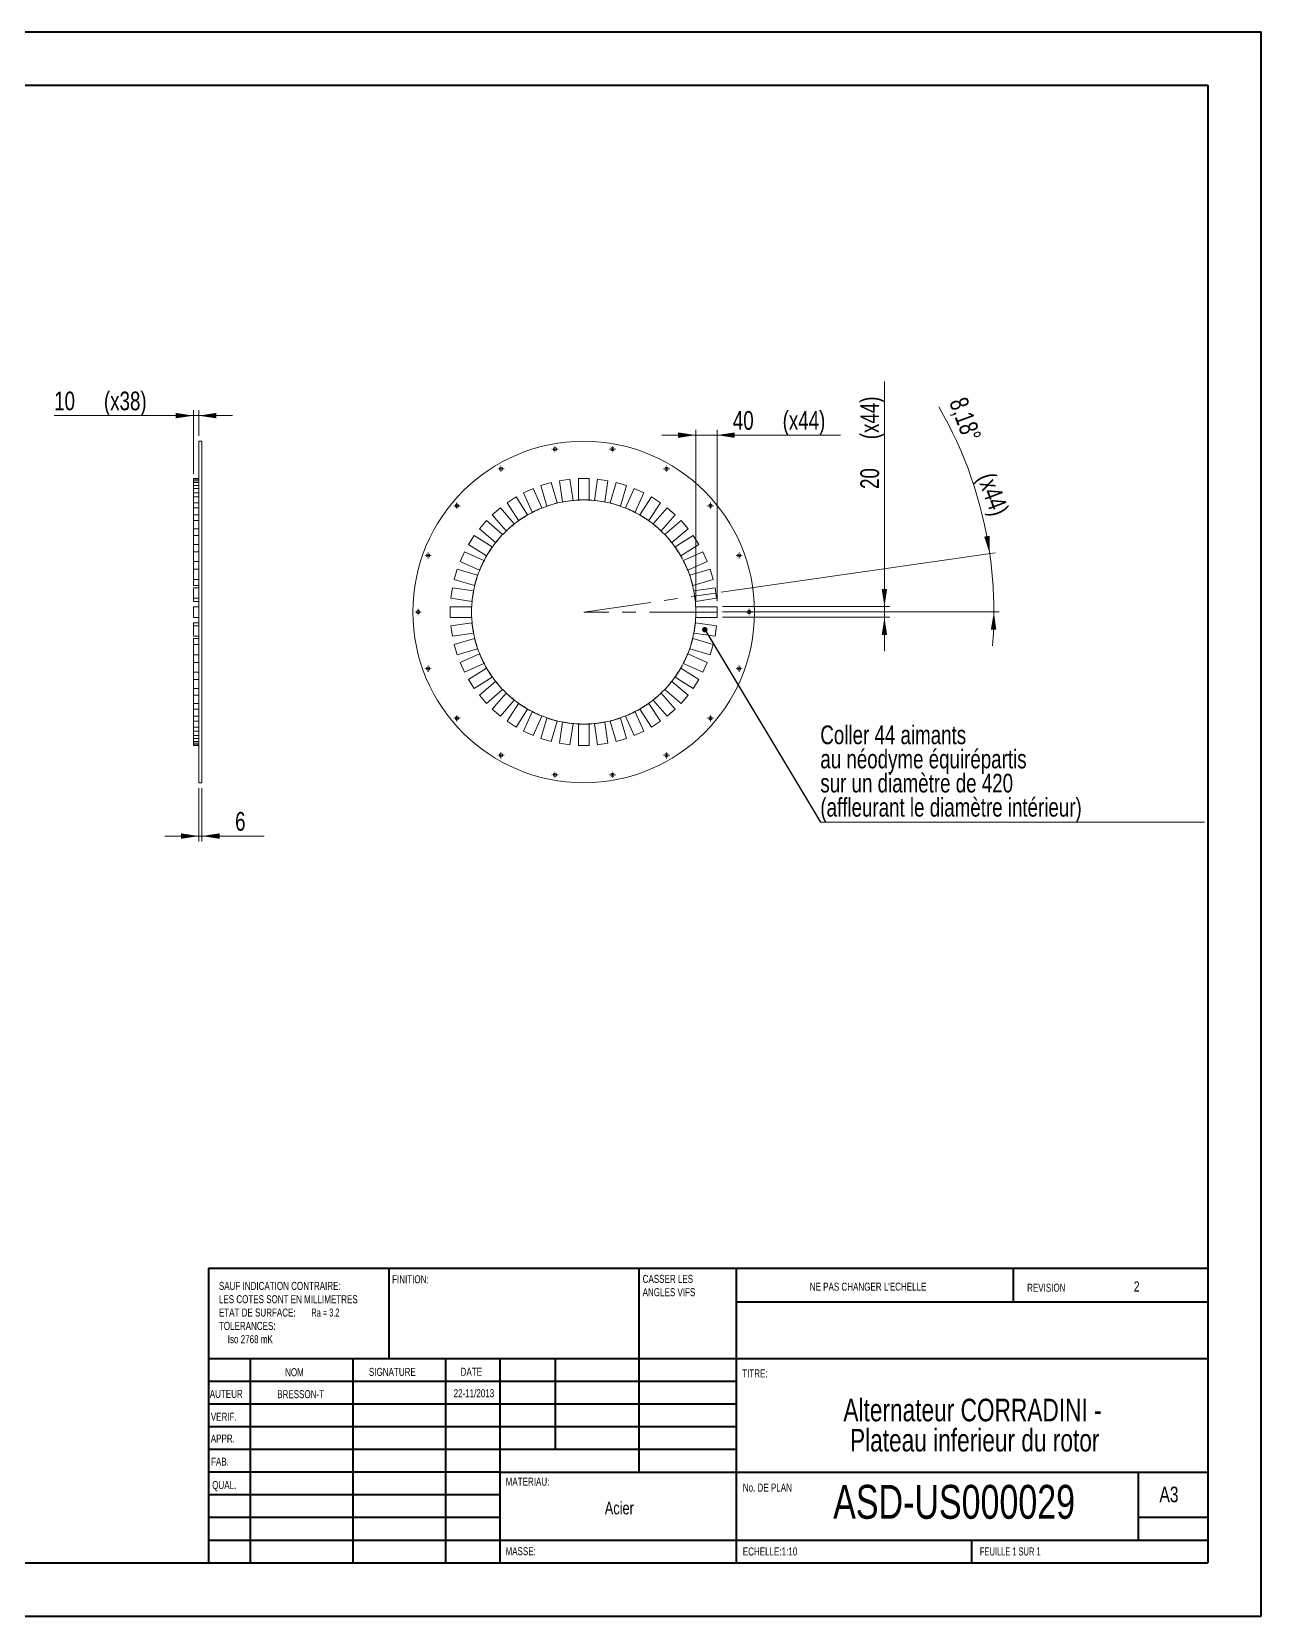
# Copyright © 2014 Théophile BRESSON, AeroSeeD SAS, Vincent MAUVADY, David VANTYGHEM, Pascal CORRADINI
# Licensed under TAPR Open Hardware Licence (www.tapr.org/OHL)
# Model space of a CAD drawing. Header units: millimetres. Extents: x 0 to 420, y 0 to 297.
# Drawn here: x 189.7 to 420.1, y 0.2 to 297.2 of the extents above; entities that cross this region are included whole.
import ezdxf

# ---------------------------------------------------------------- set-up
doc = ezdxf.new("R2010")
doc.units = ezdxf.units.MM
doc.linetypes.add('CENTERX2', pattern=[20.32, 12.7, -2.54, 2.54, -2.54])
doc.styles.add('SLDTEXTSTYLE0', font='TXT', dxfattribs={"width": 0.75})
doc.styles.add('SLDTEXTSTYLE1', font='TXT', dxfattribs={"width": 0.7})
doc.styles.add('SLDTEXTSTYLE2', font='TXT', dxfattribs={"width": 0.6875})
doc.dimstyles.new('SLDDIMSTYLE2', dxfattribs={"dimtxt": 3.5, "dimasz": 3.302, "dimexe": 0, "dimexo": 0.0625, "dimgap": 0.875, "dimtad": 1, "dimlfac": 10, "dimrnd": 1e-09, "dimzin": 12, "dimdsep": 46, "dimtxsty": 'SLDTEXTSTYLE0', "dimsah": 1, "dimcen": 0.09, "dimadec": 0, "dimazin": 3, "dimtfac": 1, "dimtmove": 0, "dimatfit": 0, "dimfxl": 1, "dimfrac": 2, "dimtolj": 1, "dimtzin": 12, "dimarcsym": 0})
doc.dimstyles.new('SLDDIMSTYLE3', dxfattribs={"dimtxt": 3.5, "dimasz": 3.302, "dimexe": 0, "dimexo": 0.0625, "dimgap": 0.875, "dimtad": 1, "dimdec": 4, "dimlfac": 10, "dimzin": 12, "dimdsep": 46, "dimtxsty": 'SLDTEXTSTYLE0', "dimsah": 1, "dimcen": 0.09, "dimazin": 3, "dimtfac": 1, "dimtofl": 0, "dimtmove": 0, "dimatfit": 3, "dimfxl": 1, "dimfrac": 2, "dimtolj": 1, "dimtzin": 12, "dimarcsym": 0})
doc.dimstyles.new('SLDDIMSTYLE4', dxfattribs={"dimtxt": 0, "dimasz": 1.016, "dimexe": 0, "dimexo": 0.0625, "dimgap": 0, "dimtad": 0, "dimtih": 1, "dimtoh": 1, "dimdec": 0, "dimrnd": 1e-09, "dimzin": 0, "dimdsep": 46, "dimtxsty": 'Standard', "dimblk1": 'DOT', "dimblk2": 'DOT', "dimsah": 1, "dimcen": 0.09, "dimadec": 0, "dimazin": 0, "dimtfac": 1.016, "dimtdec": 0, "dimtofl": 0, "dimtmove": 0, "dimatfit": 3, "dimldrblk": 'DOT', "dimfxl": 1, "dimfrac": 2, "dimtolj": 1, "dimtzin": 0, "dimarcsym": 0})

# ---------------------------------------------------------------- blocks, each defined once
blk = doc.blocks.new('SW_NOTE_1')
at = {"color": 0, "linetype": 'Continuous', "lineweight": 0, "char_height": 4.2333, "attachment_point": 2, "style": 'SLDTEXTSTYLE0'}
for s, insert in [('Alternateur CORRADINI -', (33.01, 5.46)), ('Plateau inferieur du rotor', (33.43, -0.19))]:
    blk.add_mtext(s, dxfattribs=dict(at, insert=insert))
blk = doc.blocks.new('SW_NOTE_2')
at = {"color": 0, "linetype": 'Continuous', "lineweight": 0, "char_height": 1.5, "attachment_point": 1, "style": 'SLDTEXTSTYLE0'}
for s, insert in [('CASSER LES', (0, 1.93)), ('ANGLES VIFS', (0, -0.57))]:
    blk.add_mtext(s, dxfattribs=dict(at, insert=insert))
blk = doc.blocks.new('SW_NOTE_3')
at = {"color": 0, "linetype": 'Continuous', "lineweight": 0, "char_height": 1.5, "attachment_point": 1}
for s, insert, style in [('SAUF INDICATION CONTRAIRE:', (0, 1.93), 'SLDTEXTSTYLE0'), ('LES COTES SONT EN MILLIMETRES', (0, -0.57), 'SLDTEXTSTYLE0'), ('TOLERANCES:', (0, -5.57), 'SLDTEXTSTYLE0'), ('ETAT DE SURFACE:', (0, -3.07), 'SLDTEXTSTYLE0'), ('Ra = 3.2', (17.33, -3.07), 'SLDTEXTSTYLE2'), ('Iso 2768 mK', (1.66, -8.07), 'SLDTEXTSTYLE0')]:
    blk.add_mtext(s, dxfattribs=dict(at, insert=insert, style=style))
blk = doc.blocks.new('*D28')
at = {"color": 7, "linetype": 'Continuous', "lineweight": 0}
for p, q in [((221.02, 155.45), (221.02, 145.45)), ((221.62, 155.45), (221.62, 145.45)), ((221.02, 146.45), (214.67, 146.45)), ((221.02, 146.45), (221.62, 146.45)), ((221.62, 146.45), (233.27, 146.45))]:
    blk.add_line(p, q, dxfattribs=at)
for points in [[(221.02, 146.45), (217.72, 146.96), (217.72, 145.94)], [(221.62, 146.45), (224.92, 145.94), (224.92, 146.96)]]:
    blk.add_solid(points, dxfattribs=at)
at = {"color": 7, "linetype": 'Continuous', "lineweight": 0, "insert": (227.84, 150.96, 0.01), "char_height": 3.5, "attachment_point": 1, "style": 'SLDTEXTSTYLE0'}
blk.add_mtext('6', dxfattribs=at)
blk = doc.blocks.new('*D29')
at = {"color": 7, "linetype": 'Continuous', "lineweight": 0}
for p, q in [((220.02, 214.34), (220.02, 226.25)), ((221.02, 221.45), (221.02, 226.25)), ((220.02, 225.25), (193.94, 225.25)), ((221.02, 225.25), (220.02, 225.25)), ((221.02, 225.25), (227.37, 225.25))]:
    blk.add_line(p, q, dxfattribs=at)
for points in [[(220.02, 225.25), (216.72, 225.76), (216.72, 224.75)], [(221.02, 225.25), (224.32, 224.75), (224.32, 225.76)]]:
    blk.add_solid(points, dxfattribs=at)
at = {"color": 7, "linetype": 'Continuous', "lineweight": 0, "char_height": 3.5, "attachment_point": 1, "style": 'SLDTEXTSTYLE0'}
for s, insert in [('10', (193.94, 229.76, 0.01)), ('(x38)', (203.27, 229.76, 0.01))]:
    blk.add_mtext(s, dxfattribs=dict(at, insert=insert))
blk = doc.blocks.new('*D30')
at = {"color": 7, "linetype": 'Continuous', "lineweight": 0}
for p, q in [((318.88, 192.15), (370.2, 199.53)), ((319.14, 188.45), (370.99, 188.45))]:
    blk.add_line(p, q, dxfattribs=at)
for start, end in [(8.1818, 30.0283), (0, 8.1818), (355.269, 0)]:
    blk.add_arc((293.14, 188.45), 76.85, start, end, dxfattribs=at)
for points in [[(369.21, 199.38), (369.17, 202.73), (368.17, 202.56)], [(369.99, 188.45), (369.41, 185.16), (370.43, 185.14)]]:
    blk.add_solid(points, dxfattribs=at)
at = {"color": 7, "linetype": 'Continuous', "lineweight": 0, "char_height": 3.5, "attachment_point": 1, "rotation": 290.4595, "style": 'SLDTEXTSTYLE0'}
for s, insert in [('8,18°', (364.84, 229.02, 0.01)), ('(x44)', (370.11, 214.9, 0.01))]:
    blk.add_mtext(s, dxfattribs=dict(at, insert=insert))
blk = doc.blocks.new('*D31')
at = {"color": 7, "linetype": 'Continuous', "lineweight": 0}
for p, q in [((314.14, 221.6), (307.79, 221.6)), ((314.14, 190.45), (314.14, 222.6)), ((318.14, 221.6), (314.14, 221.6)), ((318.14, 190.45), (318.14, 222.6)), ((318.14, 221.6), (341.24, 221.6))]:
    blk.add_line(p, q, dxfattribs=at)
for points in [[(314.14, 221.6), (310.84, 222.1), (310.84, 221.09)], [(318.14, 221.6), (321.44, 221.09), (321.44, 222.1)]]:
    blk.add_solid(points, dxfattribs=at)
at = {"color": 7, "linetype": 'Continuous', "lineweight": 0, "char_height": 3.5, "attachment_point": 1, "style": 'SLDTEXTSTYLE0'}
for s, insert in [('40', (321.08, 226.11, -0.79)), ('(x44)', (330.41, 226.11, -0.79))]:
    blk.add_mtext(s, dxfattribs=dict(at, insert=insert))
blk = doc.blocks.new('*D32')
at = {"color": 7, "linetype": 'Continuous', "lineweight": 0}
for p, q in [((349.48, 189.45), (349.48, 231.68)), ((319.14, 189.45), (350.48, 189.45)), ((319.14, 187.45), (350.48, 187.45)), ((349.48, 189.45), (349.48, 187.45)), ((349.48, 187.45), (349.48, 181.1))]:
    blk.add_line(p, q, dxfattribs=at)
for points in [[(349.48, 189.45), (349.99, 192.75), (348.97, 192.75)], [(349.48, 187.45), (348.97, 184.15), (349.99, 184.15)]]:
    blk.add_solid(points, dxfattribs=at)
at = {"color": 7, "linetype": 'Continuous', "lineweight": 0, "char_height": 3.5, "attachment_point": 1, "rotation": 90, "style": 'SLDTEXTSTYLE0'}
for s, insert in [('(x44)', (344.97, 220.84, -0.79)), ('20', (344.97, 211.51, -0.79))]:
    blk.add_mtext(s, dxfattribs=dict(at, insert=insert))
blk = doc.blocks.new('SW_NOTE_4')
at = {"color": 0, "linetype": 'Continuous', "lineweight": 0}
for p, q in [((0, 0), (71.98, 0)), ((71.98, 0), (0, 0)), ((0, 0), (71.98, 0)), ((71.98, 0), (0, 0)), ((0, 0), (71.98, 0)), ((71.98, 0), (0, 0))]:
    blk.add_line(p, q, dxfattribs=at)
at = {"color": 0, "linetype": 'Continuous', "lineweight": 0, "char_height": 3.5, "attachment_point": 1, "style": 'SLDTEXTSTYLE0'}
for s, insert in [('Coller 44 aimants', (0, 18.09)), ('au néodyme équirépartis', (0, 13.56)), ('sur un diamètre de 420', (0, 9.04)), ('(affleurant le diamètre intérieur)', (0, 4.51))]:
    blk.add_mtext(s, dxfattribs=dict(at, insert=insert))
blk = doc.blocks.new('_DOT')
at = {"color": 0, "linetype": 'ByBlock', "lineweight": -2}
blk.add_line((-0.5, 0), (-1, 0), dxfattribs=at)
at = {"color": 0, "linetype": 'ByBlock', "const_width": 0.5}
blk.add_lwpolyline([(-0.25, 0, 1), (0.25, 0, 1)], format="xyb", close=True, dxfattribs=at)
blk = doc.blocks.new('SW_CENTERMARKSYMBOL_18')
at = {"color": 0, "linetype": 'Continuous', "lineweight": 0}
for p, q in [((-0.5, 0), (-0.58, 0)), ((0, 0), (-0.25, 0)), ((0, 0.5), (0, 0.58)), ((0, 0), (0, 0.25)), ((0, 0), (0, -0.25)), ((0, 0), (0.25, 0)), ((0.5, 0), (0.58, 0)), ((0, -0.5), (0, -0.58))]:
    blk.add_line(p, q, dxfattribs=at)
blk = doc.blocks.new('SW_CENTERMARKSYMBOL_19')
at = {"color": 0, "linetype": 'Continuous', "lineweight": 0}
for p, q in [((-0.5, 0), (-0.58, 0)), ((0, 0), (-0.25, 0)), ((0, 0.5), (0, 0.58)), ((0, 0), (0, 0.25)), ((0, 0), (0, -0.25)), ((0, 0), (0.25, 0)), ((0.5, 0), (0.58, 0)), ((0, -0.5), (0, -0.58))]:
    blk.add_line(p, q, dxfattribs=at)
blk = doc.blocks.new('SW_CENTERMARKSYMBOL_20')
at = {"color": 0, "linetype": 'Continuous', "lineweight": 0}
for p, q in [((-0.5, 0), (-0.58, 0)), ((0, 0), (-0.25, 0)), ((0, 0.5), (0, 0.58)), ((0, 0), (0, 0.25)), ((0, 0), (0, -0.25)), ((0, 0), (0.25, 0)), ((0.5, 0), (0.58, 0)), ((0, -0.5), (0, -0.58))]:
    blk.add_line(p, q, dxfattribs=at)
blk = doc.blocks.new('SW_CENTERMARKSYMBOL_21')
at = {"color": 0, "linetype": 'Continuous', "lineweight": 0}
for p, q in [((-0.5, 0), (-0.58, 0)), ((0, 0), (-0.25, 0)), ((0, 0.5), (0, 0.58)), ((0, 0), (0, 0.25)), ((0, 0), (0, -0.25)), ((0, 0), (0.25, 0)), ((0.5, 0), (0.58, 0)), ((0, -0.5), (0, -0.58))]:
    blk.add_line(p, q, dxfattribs=at)
blk = doc.blocks.new('SW_CENTERMARKSYMBOL_22')
at = {"color": 0, "linetype": 'Continuous', "lineweight": 0}
for p, q in [((-0.5, 0), (-0.58, 0)), ((0, 0), (-0.25, 0)), ((0, 0.5), (0, 0.58)), ((0, 0), (0, 0.25)), ((0, 0), (0, -0.25)), ((0, 0), (0.25, 0)), ((0.5, 0), (0.58, 0)), ((0, -0.5), (0, -0.58))]:
    blk.add_line(p, q, dxfattribs=at)
blk = doc.blocks.new('SW_CENTERMARKSYMBOL_23')
at = {"color": 0, "linetype": 'Continuous', "lineweight": 0}
for p, q in [((-0.5, 0), (-0.58, 0)), ((0, 0), (-0.25, 0)), ((0, 0.5), (0, 0.58)), ((0, 0), (0, 0.25)), ((0, 0), (0, -0.25)), ((0, 0), (0.25, 0)), ((0.5, 0), (0.58, 0)), ((0, -0.5), (0, -0.58))]:
    blk.add_line(p, q, dxfattribs=at)
blk = doc.blocks.new('SW_CENTERMARKSYMBOL_24')
at = {"color": 0, "linetype": 'Continuous', "lineweight": 0}
for p, q in [((-0.5, 0), (-0.58, 0)), ((0, 0), (-0.25, 0)), ((0, 0.5), (0, 0.58)), ((0, 0), (0, 0.25)), ((0, 0), (0, -0.25)), ((0, 0), (0.25, 0)), ((0.5, 0), (0.58, 0)), ((0, -0.5), (0, -0.58))]:
    blk.add_line(p, q, dxfattribs=at)
blk = doc.blocks.new('SW_CENTERMARKSYMBOL_25')
at = {"color": 0, "linetype": 'Continuous', "lineweight": 0}
for p, q in [((-0.5, 0), (-0.58, 0)), ((0, 0), (-0.25, 0)), ((0, 0.5), (0, 0.58)), ((0, 0), (0, 0.25)), ((0, 0), (0, -0.25)), ((0, 0), (0.25, 0)), ((0.5, 0), (0.58, 0)), ((0, -0.5), (0, -0.58))]:
    blk.add_line(p, q, dxfattribs=at)
blk = doc.blocks.new('SW_CENTERMARKSYMBOL_26')
at = {"color": 0, "linetype": 'Continuous', "lineweight": 0}
for p, q in [((-0.5, 0), (-0.58, 0)), ((0, 0), (-0.25, 0)), ((0, 0.5), (0, 0.58)), ((0, 0), (0, 0.25)), ((0, 0), (0, -0.25)), ((0, 0), (0.25, 0)), ((0.5, 0), (0.58, 0)), ((0, -0.5), (0, -0.58))]:
    blk.add_line(p, q, dxfattribs=at)
blk = doc.blocks.new('SW_CENTERMARKSYMBOL_27')
at = {"color": 0, "linetype": 'Continuous', "lineweight": 0}
for p, q in [((-0.5, 0), (-0.58, 0)), ((0, 0), (-0.25, 0)), ((0, 0.5), (0, 0.58)), ((0, 0), (0, 0.25)), ((0, 0), (0, -0.25)), ((0, 0), (0.25, 0)), ((0.5, 0), (0.58, 0)), ((0, -0.5), (0, -0.58))]:
    blk.add_line(p, q, dxfattribs=at)
blk = doc.blocks.new('SW_CENTERMARKSYMBOL_28')
at = {"color": 0, "linetype": 'Continuous', "lineweight": 0}
for p, q in [((-0.5, 0), (-0.58, 0)), ((0, 0), (-0.25, 0)), ((0, 0.5), (0, 0.58)), ((0, 0), (0, 0.25)), ((0, 0), (0, -0.25)), ((0, 0), (0.25, 0)), ((0.5, 0), (0.58, 0)), ((0, -0.5), (0, -0.58))]:
    blk.add_line(p, q, dxfattribs=at)
blk = doc.blocks.new('SW_CENTERMARKSYMBOL_29')
at = {"color": 0, "linetype": 'Continuous', "lineweight": 0}
for p, q in [((-0.5, 0), (-0.58, 0)), ((0, 0), (-0.25, 0)), ((0, 0.5), (0, 0.58)), ((0, 0), (0, 0.25)), ((0, 0), (0, -0.25)), ((0, 0), (0.25, 0)), ((0.5, 0), (0.58, 0)), ((0, -0.5), (0, -0.58))]:
    blk.add_line(p, q, dxfattribs=at)
blk = doc.blocks.new('SW_CENTERMARKSYMBOL_30')
at = {"color": 0, "linetype": 'Continuous', "lineweight": 0}
for p, q in [((-0.5, 0), (-0.58, 0)), ((0, 0), (-0.25, 0)), ((0, 0.5), (0, 0.58)), ((0, 0), (0, 0.25)), ((0, 0), (0, -0.25)), ((0, 0), (0.25, 0)), ((0.5, 0), (0.58, 0)), ((0, -0.5), (0, -0.58))]:
    blk.add_line(p, q, dxfattribs=at)
blk = doc.blocks.new('SW_CENTERMARKSYMBOL_31')
at = {"color": 0, "linetype": 'Continuous', "lineweight": 0}
for p, q in [((-0.5, 0), (-0.58, 0)), ((0, 0), (-0.25, 0)), ((0, 0.5), (0, 0.58)), ((0, 0), (0, 0.25)), ((0, 0), (0, -0.25)), ((0, 0), (0.25, 0)), ((0.5, 0), (0.58, 0)), ((0, -0.5), (0, -0.58))]:
    blk.add_line(p, q, dxfattribs=at)
blk = doc.blocks.new('SW_CENTERMARKSYMBOL_32')
at = {"color": 0, "linetype": 'Continuous', "lineweight": 0}
for p, q in [((-0.5, 0), (-0.58, 0)), ((0, 0), (-0.25, 0)), ((0, 0.5), (0, 0.58)), ((0, 0), (0, 0.25)), ((0, 0), (0, -0.25)), ((0, 0), (0.25, 0)), ((0.5, 0), (0.58, 0)), ((0, -0.5), (0, -0.58))]:
    blk.add_line(p, q, dxfattribs=at)
blk = doc.blocks.new('SW_CENTERMARKSYMBOL_33')
at = {"color": 0, "linetype": 'Continuous', "lineweight": 0}
for p, q in [((-0.5, 0), (-0.58, 0)), ((0, 0), (-0.25, 0)), ((0, 0.5), (0, 0.58)), ((0, 0), (0, 0.25)), ((0, 0), (0, -0.25)), ((0, 0), (0.25, 0)), ((0.5, 0), (0.58, 0)), ((0, -0.5), (0, -0.58))]:
    blk.add_line(p, q, dxfattribs=at)
blk = doc.blocks.new('SW_CENTERMARKSYMBOL_34')
at = {"color": 0, "linetype": 'Continuous', "lineweight": 0}
for p, q in [((-0.5, 0), (-0.58, 0)), ((0, 0), (-0.25, 0)), ((0, 0.5), (0, 0.58)), ((0, 0), (0, 0.25)), ((0, 0), (0, -0.25)), ((0, 0), (0.25, 0)), ((0.5, 0), (0.58, 0)), ((0, -0.5), (0, -0.58))]:
    blk.add_line(p, q, dxfattribs=at)
blk = doc.blocks.new('SW_CENTERMARKSYMBOL_35')
at = {"color": 0, "linetype": 'Continuous', "lineweight": 0}
for p, q in [((-0.5, 0), (-0.58, 0)), ((0, 0), (-0.25, 0)), ((0, 0.5), (0, 0.58)), ((0, 0), (0, 0.25)), ((0, 0), (0, -0.25)), ((0, 0), (0.25, 0)), ((0.5, 0), (0.58, 0)), ((0, -0.5), (0, -0.58))]:
    blk.add_line(p, q, dxfattribs=at)

msp = doc.modelspace()

# ---------------------------------------------------------------- linework, layer by layer
at = {"color": 7, "linetype": 'Continuous', "lineweight": 40}
for p, q in [((0.078844, 297.21478), (420.078844, 297.21478)), ((420.078844, 0.21478), (420.078844, 297.21478)), ((25.078844, 287.21478), (410.078844, 287.21478)), ((410.078844, 287.21478), (410.078844, 10.21478)), ((222.878844, 65.46478), (410.078844, 65.46478)), ((222.878844, 65.46478), (222.878844, 10.21478)), ((256.678844, 48.46478), (256.678844, 65.46478)), ((303.478844, 65.46478), (303.478844, 27.21478)), ((321.678844, 65.46478), (321.678844, 10.21478)), ((373.678844, 59.08978), (373.678844, 65.46478)), ((410.078844, 59.08978), (321.678844, 59.08978)), ((410.078844, 48.46478), (222.878844, 48.46478)), ((230.678844, 48.46478), (230.678844, 10.21478)), ((249.869796, 48.46478), (249.869796, 10.21478)), ((267.27777, 48.46478), (267.27777, 10.21478)), ((277.478844, 10.21478), (277.478844, 48.46478)), ((287.878844, 31.46478), (287.878844, 48.46478)), ((321.678844, 44.21478), (222.878844, 44.21478)), ((321.678844, 39.96478), (222.878844, 39.96478)), ((321.678844, 35.71478), (222.878844, 35.71478)), ((321.678844, 31.46478), (222.878844, 31.46478)), ((277.478844, 27.21478), (222.878844, 27.21478)), ((277.478844, 27.21478), (410.078844, 27.21478)), ((397.078844, 14.46478), (397.078844, 27.21478)), ((277.478844, 22.964708), (222.878844, 22.964708)), ((277.478844, 18.71478), (222.878844, 18.71478)), ((410.078844, 18.71478), (397.078844, 18.71478)), ((222.878844, 14.46478), (410.078844, 14.46478)), ((365.878844, 10.21478), (365.878844, 14.46478)), ((25.078844, 10.21478), (410.078844, 10.21478)), ((0.078844, 0.21478), (420.078844, 0.21478))]:
    msp.add_line(p, q, dxfattribs=at)
at = {"color": 7, "linetype": 'Continuous', "lineweight": 15}
for p, q in [((221.619286, 220.448131), (221.019286, 220.448131)), ((221.019286, 156.448133), (221.019286, 220.448131)), ((221.619286, 156.448133), (221.619286, 220.448131)), ((220.019286, 213.335983), (220.019286, 213.448132)), ((220.019286, 213.448132), (221.019286, 213.448132)), ((220.019286, 213.051353), (220.019286, 213.335983)), ((220.019286, 213.335983), (221.019286, 213.335983)), ((220.019286, 213.051353), (221.019286, 213.051353)), ((220.019286, 212.717188), (220.019286, 213.051353)), ((220.019286, 212.153723), (220.019286, 212.717188)), ((220.019286, 212.717188), (221.019286, 212.717188)), ((220.019286, 212.153723), (221.019286, 212.153723)), ((220.019286, 211.604347), (220.019286, 212.153723)), ((220.019286, 211.604347), (221.019286, 211.604347)), ((220.019286, 210.773516), (220.019286, 211.604347)), ((283.666833, 211.604347), (281.847569, 210.773516)), ((285.328493, 207.965819), (283.666833, 211.604347)), ((287.058755, 212.717188), (285.139769, 212.153723)), ((285.139769, 212.153723), (286.2667, 208.315752)), ((288.185686, 208.879217), (287.058755, 212.717188)), ((290.574527, 213.335983), (288.594884, 213.051353)), ((288.594884, 213.051353), (289.164143, 209.092068)), ((291.143786, 209.376697), (290.574527, 213.335983)), ((294.142576, 213.448132), (292.142576, 213.448132)), ((292.142576, 213.448132), (292.142576, 209.448131)), ((294.142576, 209.448131), (294.142576, 213.448132)), ((295.710626, 213.335983), (295.141366, 209.376697)), ((297.690269, 213.051353), (295.710626, 213.335983)), ((297.121009, 209.092068), (297.690269, 213.051353)), ((299.226397, 212.717188), (298.099467, 208.879217)), ((301.145383, 212.153723), (299.226397, 212.717188)), ((300.018453, 208.315752), (301.145383, 212.153723)), ((302.618319, 211.604347), (300.956659, 207.965819)), ((304.437583, 210.773516), (302.618319, 211.604347)), ((220.019286, 210.773516), (221.019286, 210.773516)), ((220.019286, 210.020111), (220.019286, 210.773516)), ((220.019286, 210.020111), (221.019286, 210.020111)), ((220.019286, 208.938829), (220.019286, 210.020111)), ((220.019286, 207.996731), (220.019286, 208.938829)), ((220.019286, 208.938829), (221.019286, 208.938829)), ((220.019286, 207.996731), (221.019286, 207.996731)), ((220.019286, 206.68701), (220.019286, 207.996731)), ((277.526807, 207.996731), (276.015308, 206.68701)), ((280.14625, 204.973734), (277.526807, 207.996731)), ((280.467809, 210.020111), (278.785303, 208.938829)), ((278.785303, 208.938829), (280.947865, 205.573816)), ((282.630372, 206.655096), (280.467809, 210.020111)), ((281.847569, 210.773516), (283.509229, 207.134988)), ((283.509229, 207.134988), (285.328493, 207.965819)), ((286.2667, 208.315752), (288.185686, 208.879217)), ((289.164143, 209.092068), (291.143786, 209.376697)), ((292.142576, 209.448131), (294.142576, 209.448131)), ((295.141366, 209.376697), (297.121009, 209.092068)), ((298.099467, 208.879217), (300.018453, 208.315752)), ((300.956659, 207.965819), (302.775924, 207.134988)), ((302.775924, 207.134988), (304.437583, 210.773516)), ((305.817343, 210.020111), (303.65478, 206.655096)), ((305.337287, 205.573816), (307.499849, 208.938829)), ((307.499849, 208.938829), (305.817343, 210.020111)), ((308.758345, 207.996731), (306.138903, 204.973734)), ((310.269844, 206.68701), (308.758345, 207.996731)), ((220.019286, 206.68701), (221.019286, 206.68701)), ((220.019286, 205.5754), (220.019286, 206.68701)), ((220.019286, 205.5754), (221.019286, 205.5754)), ((220.019286, 204.063901), (220.019286, 205.5754)), ((274.903698, 205.5754), (273.593977, 204.063901)), ((277.926697, 202.955958), (274.903698, 205.5754)), ((276.015308, 206.68701), (278.634751, 203.664012)), ((278.634751, 203.664012), (280.14625, 204.973734)), ((280.947865, 205.573816), (282.630372, 206.655096)), ((303.65478, 206.655096), (305.337287, 205.573816)), ((306.138903, 204.973734), (307.650402, 203.664012)), ((307.650402, 203.664012), (310.269844, 206.68701)), ((311.381454, 205.5754), (308.358456, 202.955958)), ((312.691176, 204.063901), (311.381454, 205.5754)), ((220.019286, 204.063901), (221.019286, 204.063901)), ((220.019286, 202.805405), (220.019286, 204.063901)), ((220.019286, 202.805405), (221.019286, 202.805405)), ((220.019286, 201.122899), (220.019286, 202.805405)), ((272.651879, 202.805405), (271.570597, 201.122899)), ((276.016892, 200.642843), (272.651879, 202.805405)), ((273.593977, 204.063901), (276.616974, 201.444458)), ((276.616974, 201.444458), (277.926697, 202.955958)), ((308.358456, 202.955958), (309.668179, 201.444458)), ((309.668179, 201.444458), (312.691176, 204.063901)), ((313.633273, 202.805405), (310.26826, 200.642843)), ((314.714555, 201.122899), (313.633273, 202.805405)), ((220.019286, 199.743139), (220.019286, 201.122899)), ((220.019286, 201.122899), (221.019286, 201.122899)), ((220.019286, 197.923875), (220.019286, 199.743139)), ((220.019286, 199.743139), (221.019286, 199.743139)), ((270.817192, 199.743139), (269.986361, 197.923875)), ((274.45572, 198.081479), (270.817192, 199.743139)), ((271.570597, 201.122899), (274.935612, 198.960336)), ((274.935612, 198.960336), (276.016892, 200.642843)), ((310.26826, 200.642843), (311.349541, 198.960336)), ((311.349541, 198.960336), (314.714555, 201.122899)), ((315.467961, 199.743139), (311.829433, 198.081479)), ((316.298791, 197.923875), (315.467961, 199.743139)), ((220.019286, 197.923875), (221.019286, 197.923875)), ((220.019286, 196.450939), (220.019286, 197.923875)), ((220.019286, 196.450939), (221.019286, 196.450939)), ((220.019286, 194.531953), (220.019286, 196.450939)), ((269.436985, 196.450939), (268.87352, 194.531953)), ((273.274956, 195.324008), (269.436985, 196.450939)), ((269.986361, 197.923875), (273.624889, 196.262215)), ((273.624889, 196.262215), (274.45572, 198.081479)), ((311.829433, 198.081479), (312.660263, 196.262215)), ((312.660263, 196.262215), (316.298791, 197.923875)), ((316.848167, 196.450939), (313.010196, 195.324008)), ((317.411633, 194.531953), (316.848167, 196.450939)), ((220.019286, 194.531953), (221.019286, 194.531953)), ((220.019286, 193.405023), (220.019286, 194.531953)), ((220.019286, 193.405023), (221.019286, 193.405023)), ((268.87352, 194.531953), (272.711491, 193.405023)), ((272.711491, 193.405023), (273.274956, 195.324008)), ((313.010196, 195.324008), (313.573661, 193.405023)), ((313.573661, 193.405023), (317.411633, 194.531953)), ((220.019286, 192.995824), (221.019286, 192.995824)), ((220.019286, 191.016181), (220.019286, 192.995824)), ((220.019286, 191.016181), (221.019286, 191.016181)), ((220.019286, 190.446922), (220.019286, 191.016181)), ((220.019286, 190.446922), (221.019286, 190.446922)), ((268.539355, 192.995824), (268.254725, 191.016181)), ((268.254725, 191.016181), (272.214012, 190.446922)), ((272.49864, 192.426565), (268.539355, 192.995824)), ((272.214012, 190.446922), (272.49864, 192.426565)), ((317.745797, 192.995824), (313.786512, 192.426565)), ((313.786512, 192.426565), (314.071141, 190.446922)), ((314.071141, 190.446922), (318.030427, 191.016181)), ((318.030427, 191.016181), (317.745797, 192.995824)), ((220.019286, 187.448132), (220.019286, 189.448132)), ((220.019286, 189.448132), (221.019286, 189.448132)), ((220.019286, 187.448132), (221.019286, 187.448132)), ((272.142577, 189.448132), (268.142576, 189.448132)), ((268.142576, 189.448132), (268.142576, 187.448132)), ((268.142576, 187.448132), (272.142577, 187.448132)), ((272.142577, 187.448132), (272.142577, 189.448132)), ((318.142576, 189.448132), (314.142576, 189.448132)), ((314.142576, 189.448132), (314.142576, 187.448132)), ((314.142576, 187.448132), (318.142576, 187.448132)), ((318.142576, 187.448132), (318.142576, 189.448132)), ((220.019286, 185.880082), (220.019286, 186.449342)), ((220.019286, 186.449342), (221.019286, 186.449342)), ((220.019286, 185.880082), (221.019286, 185.880082)), ((220.019286, 183.900439), (220.019286, 185.880082)), ((272.214012, 186.449342), (268.254725, 185.880082)), ((268.254725, 185.880082), (268.539355, 183.900439)), ((268.539355, 183.900439), (272.49864, 184.469699)), ((272.49864, 184.469699), (272.214012, 186.449342)), ((314.071141, 186.449342), (313.786512, 184.469699)), ((313.786512, 184.469699), (317.745797, 183.900439)), ((318.030427, 185.880082), (314.071141, 186.449342)), ((317.745797, 183.900439), (318.030427, 185.880082)), ((220.019286, 183.900439), (221.019286, 183.900439)), ((220.019286, 182.364311), (220.019286, 183.491241)), ((220.019286, 183.491241), (221.019286, 183.491241)), ((220.019286, 180.445325), (220.019286, 182.364311)), ((220.019286, 182.364311), (221.019286, 182.364311)), ((272.711491, 183.491241), (268.87352, 182.364311)), ((268.87352, 182.364311), (269.436985, 180.445325)), ((269.436985, 180.445325), (273.274956, 181.572256)), ((273.274956, 181.572256), (272.711491, 183.491241)), ((313.573661, 183.491241), (313.010196, 181.572256)), ((313.010196, 181.572256), (316.848167, 180.445325)), ((317.411633, 182.364311), (313.573661, 183.491241)), ((316.848167, 180.445325), (317.411633, 182.364311)), ((220.019286, 180.445325), (221.019286, 180.445325)), ((220.019286, 178.972389), (220.019286, 180.445325)), ((220.019286, 177.153125), (220.019286, 178.972389)), ((220.019286, 178.972389), (221.019286, 178.972389)), ((273.624889, 180.634049), (269.986361, 178.972389)), ((269.986361, 178.972389), (270.817192, 177.153125)), ((270.817192, 177.153125), (274.45572, 178.814784)), ((274.45572, 178.814784), (273.624889, 180.634049)), ((312.660263, 180.634049), (311.829433, 178.814784)), ((311.829433, 178.814784), (315.467961, 177.153125)), ((316.298791, 178.972389), (312.660263, 180.634049)), ((315.467961, 177.153125), (316.298791, 178.972389)), ((220.019286, 177.153125), (221.019286, 177.153125)), ((220.019286, 175.773365), (220.019286, 177.153125)), ((220.019286, 174.090859), (220.019286, 175.773365)), ((220.019286, 175.773365), (221.019286, 175.773365)), ((274.935612, 177.935928), (271.570597, 175.773365)), ((271.570597, 175.773365), (272.651879, 174.090859)), ((272.651879, 174.090859), (276.016892, 176.253421)), ((276.616974, 175.451805), (273.593977, 172.832363)), ((276.016892, 176.253421), (274.935612, 177.935928)), ((277.926697, 173.940306), (276.616974, 175.451805)), ((309.668179, 175.451805), (308.358456, 173.940306)), ((312.691176, 172.832363), (309.668179, 175.451805)), ((311.349541, 177.935928), (310.26826, 176.253421)), ((310.26826, 176.253421), (313.633273, 174.090859)), ((314.714555, 175.773365), (311.349541, 177.935928)), ((313.633273, 174.090859), (314.714555, 175.773365)), ((220.019286, 174.090859), (221.019286, 174.090859)), ((220.019286, 172.832363), (220.019286, 174.090859)), ((220.019286, 172.832363), (221.019286, 172.832363)), ((220.019286, 171.320864), (220.019286, 172.832363)), ((273.593977, 172.832363), (274.903698, 171.320864)), ((274.903698, 171.320864), (277.926697, 173.940306)), ((278.634751, 173.232252), (276.015308, 170.209254)), ((280.14625, 171.92253), (278.634751, 173.232252)), ((307.650402, 173.232252), (306.138903, 171.92253)), ((310.269844, 170.209254), (307.650402, 173.232252)), ((308.358456, 173.940306), (311.381454, 171.320864)), ((311.381454, 171.320864), (312.691176, 172.832363)), ((220.019286, 171.320864), (221.019286, 171.320864)), ((220.019286, 170.209254), (220.019286, 171.320864)), ((220.019286, 170.209254), (221.019286, 170.209254)), ((220.019286, 168.899532), (220.019286, 170.209254)), ((276.015308, 170.209254), (277.526807, 168.899532)), ((277.526807, 168.899532), (280.14625, 171.92253)), ((280.947865, 171.322448), (278.785303, 167.957435)), ((280.467809, 166.876153), (282.630372, 170.241167)), ((282.630372, 170.241167), (280.947865, 171.322448)), ((283.509229, 169.761276), (281.847569, 166.122747)), ((285.328493, 168.930445), (283.509229, 169.761276)), ((302.775924, 169.761276), (300.956659, 168.930445)), ((304.437583, 166.122747), (302.775924, 169.761276)), ((305.337287, 171.322448), (303.65478, 170.241167)), ((303.65478, 170.241167), (305.817343, 166.876153)), ((307.499849, 167.957435), (305.337287, 171.322448)), ((306.138903, 171.92253), (308.758345, 168.899532)), ((308.758345, 168.899532), (310.269844, 170.209254)), ((220.019286, 168.899532), (221.019286, 168.899532)), ((220.019286, 167.957435), (220.019286, 168.899532)), ((220.019286, 166.876153), (220.019286, 167.957435)), ((220.019286, 167.957435), (221.019286, 167.957435)), ((220.019286, 166.876153), (221.019286, 166.876153)), ((220.019286, 166.122747), (220.019286, 166.876153)), ((278.785303, 167.957435), (280.467809, 166.876153)), ((283.666833, 165.291917), (285.328493, 168.930445)), ((286.2667, 168.580512), (285.139769, 164.742541)), ((288.185686, 168.017047), (286.2667, 168.580512)), ((287.058755, 164.179076), (288.185686, 168.017047)), ((289.164143, 167.804196), (288.594884, 163.844911)), ((291.143786, 167.519567), (289.164143, 167.804196)), ((290.574527, 163.560281), (291.143786, 167.519567)), ((292.142576, 167.448133), (292.142576, 163.448132)), ((294.142576, 167.448133), (292.142576, 167.448133)), ((294.142576, 163.448132), (294.142576, 167.448133)), ((297.121009, 167.804196), (295.141366, 167.519567)), ((295.141366, 167.519567), (295.710626, 163.560281)), ((297.690269, 163.844911), (297.121009, 167.804196)), ((300.018453, 168.580512), (298.099467, 168.017047)), ((298.099467, 168.017047), (299.226397, 164.179076)), ((301.145383, 164.742541), (300.018453, 168.580512)), ((300.956659, 168.930445), (302.618319, 165.291917)), ((305.817343, 166.876153), (307.499849, 167.957435)), ((220.019286, 166.122747), (221.019286, 166.122747)), ((220.019286, 165.291917), (220.019286, 166.122747)), ((220.019286, 165.291917), (221.019286, 165.291917)), ((220.019286, 164.742541), (220.019286, 165.291917)), ((220.019286, 164.179076), (220.019286, 164.742541)), ((220.019286, 164.742541), (221.019286, 164.742541)), ((220.019286, 164.179076), (221.019286, 164.179076)), ((220.019286, 163.844911), (220.019286, 164.179076)), ((220.019286, 163.844911), (221.019286, 163.844911)), ((220.019286, 163.560281), (220.019286, 163.844911)), ((220.019286, 163.560281), (221.019286, 163.560281)), ((220.019286, 163.448132), (220.019286, 163.560281)), ((220.019286, 163.448132), (221.019286, 163.448132)), ((281.847569, 166.122747), (283.666833, 165.291917)), ((285.139769, 164.742541), (287.058755, 164.179076)), ((288.594884, 163.844911), (290.574527, 163.560281)), ((292.142576, 163.448132), (294.142576, 163.448132)), ((295.710626, 163.560281), (297.690269, 163.844911)), ((299.226397, 164.179076), (301.145383, 164.742541)), ((302.618319, 165.291917), (304.437583, 166.122747)), ((221.019286, 156.448133), (221.619286, 156.448133))]:
    msp.add_line(p, q, dxfattribs=at)
at = {"color": 7, "linetype": 'CENTERX2', "lineweight": 0}
for p, q in [((293.142576, 188.448132), (317.888112, 192.006003)), ((318.142576, 188.448132), (293.142576, 188.448132))]:
    msp.add_line(p, q, dxfattribs=at)
at = {"color": 7, "linetype": 'Continuous', "lineweight": 15}
for centre, radius in [((293.142576, 188.448132), 32), ((287.759483, 218.977172), 0.33), ((298.52567, 218.977172), 0.33), ((277.642576, 215.294919), 0.33), ((308.642576, 215.294919), 0.33), ((269.395198, 208.374548), 0.33), ((316.889954, 208.374548), 0.33), ((264.012105, 199.050756), 0.33), ((322.273047, 199.050756), 0.33), ((262.142576, 188.448132), 0.33), ((324.142576, 188.448132), 0.33), ((264.012105, 177.845507), 0.33), ((322.273047, 177.845507), 0.33), ((269.395198, 168.521716), 0.33), ((316.889954, 168.521716), 0.33), ((277.642576, 161.601344), 0.33), ((308.642576, 161.601344), 0.33), ((287.759483, 157.919092), 0.33), ((298.52567, 157.919092), 0.33)]:
    msp.add_circle(centre, radius, dxfattribs=at)
for start, end in [(106.36363636, 114.54545455), (98.18181818, 106.36363636), (90, 98.18181818), (81.81818182, 90), (73.63636364, 81.81818182), (65.45454545, 73.63636364), (122.72727273, 130.90909091), (114.54545455, 122.72727273), (57.27272727, 65.45454545), (49.09090909, 57.27272727), (139.09090909, 147.27272727), (130.90909091, 139.09090909), (40.90909091, 49.09090909), (32.72727273, 40.90909091), (147.27272727, 155.45454545), (24.54545455, 32.72727273), (155.45454545, 163.63636364), (16.36363636, 24.54545455), (163.63636364, 171.81818182), (8.18181818, 16.36363636), (171.81818182, 180), (0, 8.18181818), (180, 188.18181818), (351.81818182, 0), (188.18181818, 196.36363636), (343.63636364, 351.81818182), (196.36363636, 204.54545455), (335.45454545, 343.63636364), (204.54545455, 212.72727273), (327.27272727, 335.45454545), (212.72727273, 220.90909091), (319.09090909, 327.27272727), (220.90909091, 229.09090909), (229.09090909, 237.27272727), (302.72727273, 310.90909091), (310.90909091, 319.09090909), (237.27272727, 245.45454545), (245.45454545, 253.63636364), (286.36363636, 294.54545455), (294.54545455, 302.72727273), (253.63636364, 261.81818182), (261.81818182, 270), (270, 278.18181818), (278.18181818, 286.36363636)]:
    msp.add_arc((293.142576, 188.448132), 21, start, end, dxfattribs=at)

# ---------------------------------------------------------------- block references
at = {"color": 7, "linetype": 'Continuous', "lineweight": 0}
for name, p in [('SW_CENTERMARKSYMBOL_22', (287.759483, 218.977172)), ('SW_CENTERMARKSYMBOL_21', (298.52567, 218.977172)), ('SW_CENTERMARKSYMBOL_23', (277.642576, 215.294919)), ('SW_CENTERMARKSYMBOL_20', (308.642576, 215.294919)), ('SW_CENTERMARKSYMBOL_24', (269.395198, 208.374548)), ('SW_CENTERMARKSYMBOL_19', (316.889954, 208.374548)), ('SW_CENTERMARKSYMBOL_25', (264.012105, 199.050756)), ('SW_CENTERMARKSYMBOL_18', (322.273047, 199.050756)), ('SW_CENTERMARKSYMBOL_26', (262.142576, 188.448132)), ('SW_CENTERMARKSYMBOL_35', (324.142576, 188.448132)), ('SW_CENTERMARKSYMBOL_27', (264.012105, 177.845507)), ('SW_CENTERMARKSYMBOL_34', (322.273047, 177.845507)), ('SW_CENTERMARKSYMBOL_28', (269.395198, 168.521716)), ('SW_CENTERMARKSYMBOL_33', (316.889954, 168.521716)), ('SW_NOTE_4', (337.474964, 149.087333)), ('SW_CENTERMARKSYMBOL_29', (277.642576, 161.601344)), ('SW_CENTERMARKSYMBOL_32', (308.642576, 161.601344)), ('SW_CENTERMARKSYMBOL_30', (287.759483, 157.919092)), ('SW_CENTERMARKSYMBOL_31', (298.52567, 157.919092)), ('SW_NOTE_3', (224.803524, 60.965741)), ('SW_NOTE_2', (304.188059, 62.28427)), ('SW_NOTE_1', (332.96828, 35.533544))]:
    msp.add_blockref(name, p, dxfattribs=at)

# ---------------------------------------------------------------- texts
for s, insert, char_height, attachment_point, style in [('FINITION:', (257.250136, 64.134052), 1.5, 1, 'SLDTEXTSTYLE0'), ("NE PAS CHANGER L'ECHELLE", (335.493484, 62.747774), 1.5, 1, 'SLDTEXTSTYLE0'), ('REVISION', (376.206425, 62.549689), 1.5, 1, 'SLDTEXTSTYLE0'), ('2', (396.740912, 62.990095), 1.905, 2, 'SLDTEXTSTYLE0'), ('NOM', (237.201083, 46.716263), 1.5, 1, 'SLDTEXTSTYLE0'), ('SIGNATURE', (252.912431, 46.776537), 1.5, 1, 'SLDTEXTSTYLE0'), ('DATE', (270.093546, 46.79096), 1.5, 1, 'SLDTEXTSTYLE0'), ('TITRE:', (322.835031, 46.493115), 1.5, 1, 'SLDTEXTSTYLE0'), ('AUTEUR', (223.090993, 42.644495), 1.5, 1, 'SLDTEXTSTYLE0'), ('BRESSON-T', (240.113526, 42.598146), 1.4986, 2, 'SLDTEXTSTYLE0'), ('22-11/2013', (272.576272, 42.77388), 1.4986, 2, 'SLDTEXTSTYLE0'), ('VERIF.', (223.289312, 38.369188), 1.5, 1, 'SLDTEXTSTYLE0'), ('APPR.', (223.280566, 34.279076), 1.5, 1, 'SLDTEXTSTYLE0'), ('FAB.', (223.33403, 29.948485), 1.5, 1, 'SLDTEXTSTYLE0'), ('QUAL.', (223.547886, 25.56443), 1.5, 1, 'SLDTEXTSTYLE0'), ('MATERIAU:', (278.524706, 26.200837), 1.5, 1, 'SLDTEXTSTYLE0'), ('No. DE PLAN', (322.95281, 25.083418), 1.5, 1, 'SLDTEXTSTYLE0'), ('ASD-US000029', (362.53782, 24.846519), 6.35, 2, 'SLDTEXTSTYLE0'), ('A3', (400.999828, 24.515225), 2.9104167, 1, 'SLDTEXTSTYLE0'), ('Acier', (299.817781, 21.700346), 2.38125, 2, 'SLDTEXTSTYLE0'), ('MASSE:', (278.496655, 13.164092), 1.4986, 1, 'SLDTEXTSTYLE0'), ('ECHELLE:1:10', (322.95281, 13.114868), 1.5, 1, 'SLDTEXTSTYLE0'), ('FEUILLE 1 SUR 1', (367.357138, 13.114868), 1.5, 1, 'SLDTEXTSTYLE1')]:
    msp.add_mtext(s, dxfattribs=dict(at, insert=insert, char_height=char_height, attachment_point=attachment_point, style=style))

# ---------------------------------------------------------------- dimensions: what is measured, and where the dimension line sits
dim = msp.add_linear_dim(base=(349.48246, 187.448132), p1=(318.142576, 189.448132), p2=(318.142576, 187.448132), angle=90, text='<> (x44)', dimstyle='SLDDIMSTYLE2', dxfattribs=at)
dim.commit()
dim.dimension.update_dxf_attribs({"geometry": '*D32', "text_midpoint": (349.48246, 221.596942), "dimtype": 160})
for base, p1, p2, text, picture, middle in [((220.019286, 225.253263), (221.019286, 220.448132), (220.019286, 213.335983), '<> (x38)', '*D29', (204.019286, 225.253263)), ((314.142576, 221.596942), (318.142576, 189.448132), (314.142576, 189.448132), '<> (x44)', '*D31', (331.159438, 221.596942))]:
    dim = msp.add_linear_dim(base=base, p1=p1, p2=p2, text=text, dimstyle='SLDDIMSTYLE2', dxfattribs=at)
    dim.commit()
    dim.dimension.update_dxf_attribs({"geometry": picture, "text_midpoint": middle, "dimtype": 160})
dim = msp.add_angular_dim_2l(base=(369.794338, 193.930374), line1=((318.142576, 188.448132), (293.142576, 188.448132)), line2=((293.142576, 188.448132), (317.888112, 192.006003)), text='<> (x44)', dimstyle='SLDDIMSTYLE3', dxfattribs=at)
dim.commit()
dim.dimension.update_dxf_attribs({"geometry": '*D30', "text_midpoint": (365.142576, 215.309769), "dimtype": 162})
dim = msp.add_linear_dim(base=(221.619286, 146.448132), p1=(221.019286, 156.448132), p2=(221.619286, 156.448132), dimstyle='SLDDIMSTYLE2', dxfattribs=at)
dim.commit()
dim.dimension.update_dxf_attribs({"geometry": '*D28', "text_midpoint": (230.555397, 146.448132), "dimtype": 160})

# ---------------------------------------------------------------- leaders
msp.add_leader([(315.831417, 185.139788), (337.474964, 149.087333)], dimstyle='SLDDIMSTYLE4', dxfattribs=at)

doc.saveas('drawing.dxf')
